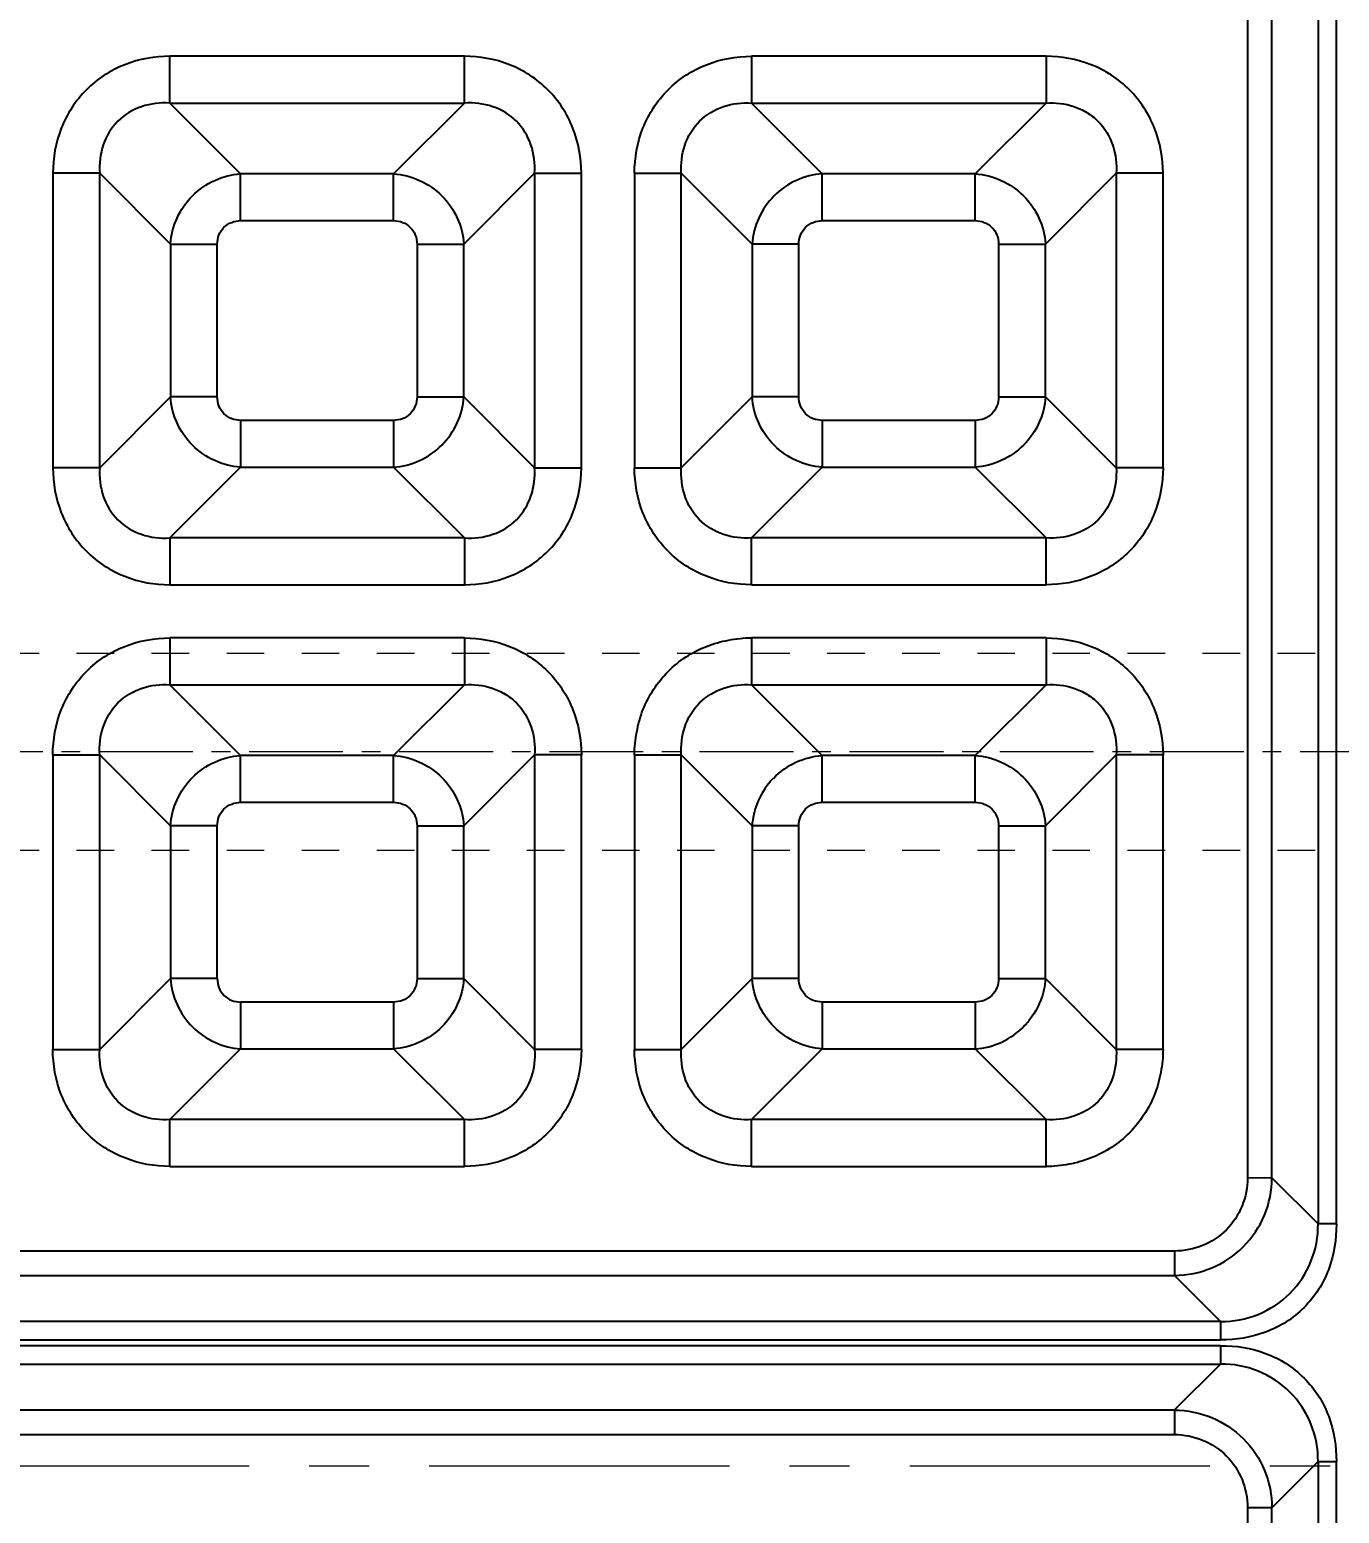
# Model space of a CAD drawing. Header units: millimetres. Extents: x 2141 to 4292, y -4498 to 2648.
# Drawn here: x 3495.9 to 3549.1, y -787.6 to -727.4 of the extents above; entities that cross this region are included whole.
import ezdxf

# ---------------------------------------------------------------- set-up
doc = ezdxf.new("R2010")
doc.units = ezdxf.units.MM
doc.header["$LTSCALE"] = 16.335
doc.header["$PDMODE"] = 3
doc.header["$PDSIZE"] = 0.3125
doc.linetypes.add('CENTER', pattern=[0.6, 0.375, -0.075, 0.075, -0.075])
doc.linetypes.add('HIDDEN', pattern=[0.2, 0.1, -0.1])
doc.layers.get('0').update_dxf_attribs({"linetype": 'CONTINUOUS'})
doc.layers.get('Defpoints').update_dxf_attribs({"linetype": 'CONTINUOUS'})
doc.layers.add('11', color=7, linetype='CONTINUOUS')
doc.layers.add('center', color=1, linetype='CENTER', lineweight=9)
doc.layers.add('cool', color=153, linetype='HIDDEN', lineweight=9)
doc.styles.get("Standard").update_dxf_attribs({"font": 'txt', "width": 0.8})
doc.dimstyles.get("Standard").update_dxf_attribs({"dimtxt": 0.15625, "dimasz": 0.1875, "dimexe": 0.125, "dimexo": 0.0625, "dimtad": 0, "dimtih": 1, "dimtoh": 1, "dimdsep": 46, "dimtxsty": 'Standard', "dimcen": 0.09, "dimadec": 0, "dimazin": 0, "dimtp": 0.01, "dimtm": 0.01, "dimtfac": 1, "dimtofl": 0, "dimtmove": 0, "dimatfit": 3, "dimfxl": 0, "dimtolj": 1, "dimarcsym": 0})

# ---------------------------------------------------------------- blocks, each defined once
blk = doc.blocks.new('*D111')
at = {"color": 4, "lineweight": -2}
blk.add_line((3411.325, -785.718), (3385.615, -785.718), dxfattribs=at)
at = {"layer": 'Defpoints', "color": 0}
for p in [(3385.615, -785.718), (3411.325, -785.718), (3555.085, -785.718)]:
    blk.add_point(p, dxfattribs=at)
at = {"color": 6, "insert": (3380.615, -785.718), "char_height": 5, "attachment_point": 5}
blk.add_mtext('\\A1;0.00', dxfattribs=at)
blk = doc.blocks.new('*D112')
at = {"color": 4, "lineweight": -2}
blk.add_line((3403.895, -756.718), (3385.615, -756.718), dxfattribs=at)
at = {"layer": 'Defpoints', "color": 0}
for p in [(3385.615, -756.718), (3403.895, -756.718), (3555.085, -785.718)]:
    blk.add_point(p, dxfattribs=at)
at = {"color": 6, "insert": (3378.282, -756.718), "char_height": 5, "attachment_point": 5}
blk.add_mtext('\\A1;29.00', dxfattribs=at)
blk = doc.blocks.new('*D114')
at = {"color": 4, "lineweight": -2}
blk.add_line((3446.659, -737.718), (3385.615, -737.718), dxfattribs=at)
at = {"layer": 'Defpoints', "color": 0}
for p in [(3385.615, -737.718), (3446.659, -737.718), (3555.085, -785.718)]:
    blk.add_point(p, dxfattribs=at)
at = {"color": 6, "insert": (3378.282, -737.718), "char_height": 5, "attachment_point": 5}
blk.add_mtext('\\A1;48.00', dxfattribs=at)
blk = doc.blocks.new('*D115')
at = {"color": 4, "lineweight": -2}
blk.add_line((3468.659, -703.718), (3385.615, -703.718), dxfattribs=at)
at = {"layer": 'Defpoints', "color": 0}
for p in [(3385.615, -703.718), (3468.659, -703.718), (3555.085, -785.718)]:
    blk.add_point(p, dxfattribs=at)
at = {"color": 6, "insert": (3378.282, -703.718), "char_height": 5, "attachment_point": 5}
blk.add_mtext('\\A1;82.00', dxfattribs=at)
blk = doc.blocks.new('*D116')
at = {"color": 4, "lineweight": -2}
blk.add_line((3445.118, -688.718), (3385.615, -688.718), dxfattribs=at)
at = {"layer": 'Defpoints', "color": 0}
for p in [(3385.615, -688.718), (3445.118, -688.718), (3555.085, -785.718)]:
    blk.add_point(p, dxfattribs=at)
at = {"color": 6, "insert": (3378.282, -688.718), "char_height": 5, "attachment_point": 5}
blk.add_mtext('\\A1;97.00', dxfattribs=at)
blk = doc.blocks.new('*D117')
at = {"color": 4, "lineweight": -2}
blk.add_line((3507.659, -674.718), (3385.615, -674.718), dxfattribs=at)
at = {"layer": 'Defpoints', "color": 0}
for p in [(3385.615, -674.718), (3507.659, -674.718), (3555.085, -785.718)]:
    blk.add_point(p, dxfattribs=at)
at = {"color": 6, "insert": (3378.282, -674.718), "char_height": 5, "attachment_point": 5}
blk.add_mtext('\\A1;111.00', dxfattribs=at)
blk = doc.blocks.new('*D118')
at = {"color": 4, "lineweight": -2}
blk.add_line((3550.685, -668.718), (3385.615, -668.718), dxfattribs=at)
at = {"layer": 'Defpoints', "color": 0}
for p in [(3385.615, -668.718), (3550.685, -668.718), (3555.085, -785.718)]:
    blk.add_point(p, dxfattribs=at)
at = {"color": 6, "insert": (3377.615, -668.718), "char_height": 5, "attachment_point": 5}
blk.add_mtext('\\A1;117.00', dxfattribs=at)
blk = doc.blocks.new('*D119')
at = {"color": 4, "lineweight": -2}
for p, q in [((3395.615, -661.758), (3385.615, -661.758)), ((3405.615, -667.718), (3395.615, -661.758)), ((3423.709, -667.718), (3405.615, -667.718))]:
    blk.add_line(p, q, dxfattribs=at)
at = {"layer": 'Defpoints', "color": 0}
for p in [(3385.615, -661.758), (3423.709, -667.718), (3555.085, -785.718)]:
    blk.add_point(p, dxfattribs=at)
at = {"color": 6, "insert": (3377.615, -661.758), "char_height": 5, "attachment_point": 5}
blk.add_mtext('\\A1;118.00', dxfattribs=at)
blk = doc.blocks.new('*D120')
at = {"color": 4, "lineweight": -2}
blk.add_line((3421.074, -809.718), (3385.615, -809.718), dxfattribs=at)
at = {"layer": 'Defpoints', "color": 0}
for p in [(3555.085, -785.718), (3385.615, -809.718), (3421.074, -809.718)]:
    blk.add_point(p, dxfattribs=at)
at = {"color": 6, "insert": (3378.282, -809.718), "char_height": 5, "attachment_point": 5}
blk.add_mtext('\\A1;24.00', dxfattribs=at)
blk = doc.blocks.new('*D121')
at = {"color": 4, "lineweight": -2}
blk.add_line((3455.659, -841.718), (3385.615, -841.718), dxfattribs=at)
at = {"layer": 'Defpoints', "color": 0}
for p in [(3555.085, -785.718), (3385.615, -841.718), (3455.659, -841.718)]:
    blk.add_point(p, dxfattribs=at)
at = {"color": 6, "insert": (3378.282, -841.718), "char_height": 5, "attachment_point": 5}
blk.add_mtext('\\A1;56.00', dxfattribs=at)
blk = doc.blocks.new('*D122')
at = {"color": 4, "lineweight": -2}
blk.add_line((3428.576, -867.718), (3385.615, -867.718), dxfattribs=at)
at = {"layer": 'Defpoints', "color": 0}
for p in [(3555.085, -785.718), (3385.615, -867.718), (3428.576, -867.718)]:
    blk.add_point(p, dxfattribs=at)
at = {"color": 6, "insert": (3378.282, -867.718), "char_height": 5, "attachment_point": 5}
blk.add_mtext('\\A1;82.00', dxfattribs=at)
blk = doc.blocks.new('*D123')
at = {"color": 4, "lineweight": -2}
blk.add_line((3518.685, -893.718), (3385.615, -893.718), dxfattribs=at)
at = {"layer": 'Defpoints', "color": 0}
for p in [(3555.085, -785.718), (3385.615, -893.718), (3518.685, -893.718)]:
    blk.add_point(p, dxfattribs=at)
at = {"color": 6, "insert": (3377.282, -893.718), "char_height": 5, "attachment_point": 5}
blk.add_mtext('\\A1;108.00', dxfattribs=at)
blk = doc.blocks.new('*D124')
at = {"color": 4, "lineweight": -2}
blk.add_line((3417.785, -903.718), (3385.615, -903.718), dxfattribs=at)
at = {"layer": 'Defpoints', "color": 0}
for p in [(3555.085, -785.718), (3385.615, -903.718), (3417.785, -903.718)]:
    blk.add_point(p, dxfattribs=at)
at = {"color": 6, "insert": (3377.615, -903.718), "char_height": 5, "attachment_point": 5}
blk.add_mtext('\\A1;118.00', dxfattribs=at)
blk = doc.blocks.new('*D113')
at = {"color": 4, "lineweight": -2}
for p, q in [((3512.059, -628.89), (3512.059, -618.89)), ((3512.089, -638.89), (3512.059, -628.89)), ((3512.089, -670.36), (3512.089, -638.89))]:
    blk.add_line(p, q, dxfattribs=at)
at = {"layer": 'Defpoints', "color": 0}
for p in [(3512.059, -618.89), (3512.089, -670.36), (3555.085, -785.718)]:
    blk.add_point(p, dxfattribs=at)
at = {"color": 6, "insert": (3512.059, -611.556), "char_height": 5, "attachment_point": 5, "rotation": 90}
blk.add_mtext('\\A1;43.00', dxfattribs=at)
blk = doc.blocks.new('*D125')
at = {"color": 4, "lineweight": -2}
for p, q in [((3473.059, -628.89), (3473.059, -618.89)), ((3472.089, -638.89), (3473.059, -628.89)), ((3472.089, -699.318), (3472.089, -638.89))]:
    blk.add_line(p, q, dxfattribs=at)
at = {"layer": 'Defpoints', "color": 0}
for p in [(3473.059, -618.89), (3472.089, -699.318), (3555.085, -785.718)]:
    blk.add_point(p, dxfattribs=at)
at = {"color": 6, "insert": (3473.059, -611.556), "char_height": 5, "attachment_point": 5, "rotation": 90}
blk.add_mtext('\\A1;83.00', dxfattribs=at)
blk = doc.blocks.new('*D126')
at = {"color": 4, "lineweight": -2}
for p, q in [((3451.059, -628.89), (3451.059, -618.89)), ((3450.089, -638.89), (3451.059, -628.89)), ((3450.089, -733.318), (3450.089, -638.89))]:
    blk.add_line(p, q, dxfattribs=at)
at = {"layer": 'Defpoints', "color": 0}
for p in [(3451.059, -618.89), (3450.089, -733.318), (3555.085, -785.718)]:
    blk.add_point(p, dxfattribs=at)
at = {"color": 6, "insert": (3451.059, -610.556), "char_height": 5, "attachment_point": 5, "rotation": 90}
blk.add_mtext('\\A1;105.00', dxfattribs=at)
blk = doc.blocks.new('*D127')
at = {"color": 4, "lineweight": -2}
blk.add_line((3426.585, -658.918), (3426.585, -618.89), dxfattribs=at)
at = {"layer": 'Defpoints', "color": 0}
for p in [(3426.585, -618.89), (3426.585, -658.918), (3555.085, -785.718)]:
    blk.add_point(p, dxfattribs=at)
at = {"color": 6, "insert": (3426.585, -609.89), "char_height": 5, "attachment_point": 5, "rotation": 90}
blk.add_mtext('\\A1;128.50', dxfattribs=at)
blk = doc.blocks.new('*D128')
at = {"color": 4, "lineweight": -2}
blk.add_line((3523.085, -898.118), (3523.085, -950.182), dxfattribs=at)
at = {"layer": 'Defpoints', "color": 0}
for p in [(3555.085, -785.718), (3523.085, -898.118), (3523.085, -950.182)]:
    blk.add_point(p, dxfattribs=at)
at = {"color": 6, "insert": (3523.085, -957.516), "char_height": 5, "attachment_point": 5, "rotation": 90}
blk.add_mtext('\\A1;32.00', dxfattribs=at)
blk = doc.blocks.new('*D129')
at = {"color": 4, "lineweight": -2}
for p, q in [((3459.089, -846.118), (3459.089, -930.182)), ((3459.089, -930.182), (3460.059, -940.182)), ((3460.059, -940.182), (3460.059, -950.182))]:
    blk.add_line(p, q, dxfattribs=at)
at = {"layer": 'Defpoints', "color": 0}
for p in [(3555.085, -785.718), (3459.089, -846.118), (3460.059, -950.182)]:
    blk.add_point(p, dxfattribs=at)
at = {"color": 6, "insert": (3460.059, -957.516), "char_height": 5, "attachment_point": 5, "rotation": 90}
blk.add_mtext('\\A1;96.00', dxfattribs=at)
blk = doc.blocks.new('*D130')
at = {"color": 4, "lineweight": -2}
blk.add_line((3426.585, -912.518), (3426.585, -950.182), dxfattribs=at)
at = {"layer": 'Defpoints', "color": 0}
for p in [(3555.085, -785.718), (3426.585, -912.518), (3426.585, -950.182)]:
    blk.add_point(p, dxfattribs=at)
at = {"color": 6, "insert": (3426.585, -959.182), "char_height": 5, "attachment_point": 5, "rotation": 90}
blk.add_mtext('\\A1;128.50', dxfattribs=at)
blk = doc.blocks.new('*D131')
at = {"color": 4, "lineweight": -2}
for p, q in [((3437.786, -630.751), (3437.786, -620.751)), ((3432.084, -640.751), (3437.786, -630.751)), ((3432.084, -776.718), (3432.084, -640.751))]:
    blk.add_line(p, q, dxfattribs=at)
at = {"layer": 'Defpoints', "color": 0}
for p in [(3437.786, -620.751), (3432.084, -776.718), (3555.085, -785.718)]:
    blk.add_point(p, dxfattribs=at)
at = {"color": 6, "insert": (3437.786, -612.084), "char_height": 5, "attachment_point": 5, "rotation": 90}
blk.add_mtext('\\A1;123.00', dxfattribs=at)
blk = doc.blocks.new('*D136')
at = {"color": 4, "lineweight": -2}
blk.add_line((3427.684, -780.718), (3384.536, -780.718), dxfattribs=at)
at = {"layer": 'Defpoints', "color": 0}
for p in [(3384.536, -780.718), (3427.684, -780.718), (3555.085, -785.718)]:
    blk.add_point(p, dxfattribs=at)
at = {"color": 6, "insert": (3379.203, -780.718), "char_height": 5, "attachment_point": 5}
blk.add_mtext('\\A1;5.00', dxfattribs=at)

msp = doc.modelspace()

# ---------------------------------------------------------------- linework, layer by layer
at = {"layer": '11', "color": 7, "linetype": 'Continuous'}
for p, q in [((3548.217, -696.662), (3548.217, -775.896)), ((3548.96, -775.896), (3548.96, -696.662)), ((3545.357, -698.607), (3545.357, -774.026)), ((3546.347, -774.03), (3546.347, -698.607)), ((3501.596, -730.382), (3501.596, -728.482)), ((3513.553, -728.482), (3501.596, -728.482)), ((3513.553, -730.382), (3513.553, -728.482)), ((3525.213, -728.482), (3525.213, -730.382)), ((3537.171, -728.482), (3525.213, -728.482)), ((3537.171, -728.482), (3537.171, -730.382)), ((3501.596, -730.382), (3504.469, -733.255)), ((3501.596, -730.382), (3513.553, -730.382)), ((3510.68, -733.255), (3513.553, -730.382)), ((3525.213, -730.382), (3528.086, -733.255)), ((3525.213, -730.382), (3537.171, -730.382)), ((3534.298, -733.255), (3537.171, -730.382)), ((3496.844, -733.233), (3496.844, -745.19)), ((3498.745, -733.233), (3496.844, -733.233)), ((3498.745, -745.19), (3498.745, -733.233)), ((3501.618, -736.106), (3498.745, -733.233)), ((3504.469, -735.156), (3504.469, -733.255)), ((3510.68, -733.255), (3504.469, -733.255)), ((3510.68, -735.156), (3510.68, -733.255)), ((3516.404, -733.233), (3513.531, -736.106)), ((3516.404, -733.233), (3516.404, -745.19)), ((3516.404, -733.233), (3518.304, -733.233)), ((3518.304, -745.19), (3518.304, -733.233)), ((3520.462, -733.233), (3520.462, -745.19)), ((3520.462, -733.233), (3522.362, -733.233)), ((3522.362, -745.19), (3522.362, -733.233)), ((3525.235, -736.106), (3522.362, -733.233)), ((3528.086, -735.156), (3528.086, -733.255)), ((3534.298, -733.255), (3528.086, -733.255)), ((3534.298, -735.156), (3534.298, -733.255)), ((3540.021, -733.233), (3537.148, -736.106)), ((3540.021, -733.233), (3540.021, -745.19)), ((3541.922, -733.233), (3540.021, -733.233)), ((3541.922, -745.19), (3541.922, -733.233)), ((3504.469, -735.156), (3510.68, -735.156)), ((3528.086, -735.156), (3534.298, -735.156)), ((3501.618, -736.106), (3501.618, -742.317)), ((3501.618, -736.106), (3503.518, -736.106)), ((3503.518, -742.317), (3503.518, -736.106)), ((3511.63, -736.106), (3511.63, -742.317)), ((3511.63, -736.106), (3513.531, -736.106)), ((3513.531, -742.317), (3513.531, -736.106)), ((3525.235, -736.106), (3525.235, -742.317)), ((3527.136, -736.106), (3525.235, -736.106)), ((3527.136, -742.317), (3527.136, -736.106)), ((3535.248, -736.106), (3535.248, -742.317)), ((3535.248, -736.106), (3537.148, -736.106)), ((3537.148, -742.317), (3537.148, -736.106)), ((3498.745, -745.19), (3501.618, -742.317)), ((3503.518, -742.317), (3501.618, -742.317)), ((3511.63, -742.317), (3513.531, -742.317)), ((3513.531, -742.317), (3516.404, -745.19)), ((3522.362, -745.19), (3525.235, -742.317)), ((3527.136, -742.317), (3525.235, -742.317)), ((3535.248, -742.317), (3537.148, -742.317)), ((3537.148, -742.317), (3540.021, -745.19)), ((3504.469, -743.268), (3504.469, -745.168)), ((3510.68, -743.268), (3504.469, -743.268)), ((3510.68, -743.268), (3510.68, -745.168)), ((3528.086, -743.268), (3528.086, -745.168)), ((3534.298, -743.268), (3528.086, -743.268)), ((3534.298, -743.268), (3534.298, -745.168)), ((3504.469, -745.168), (3501.596, -748.041)), ((3504.469, -745.168), (3510.68, -745.168)), ((3513.553, -748.041), (3510.68, -745.168)), ((3528.086, -745.168), (3525.213, -748.041)), ((3528.086, -745.168), (3534.298, -745.168)), ((3537.171, -748.041), (3534.298, -745.168)), ((3498.745, -745.19), (3496.844, -745.19)), ((3516.404, -745.19), (3518.304, -745.19)), ((3520.462, -745.19), (3522.362, -745.19)), ((3541.922, -745.19), (3540.021, -745.19)), ((3501.596, -748.041), (3501.596, -749.942)), ((3513.553, -748.041), (3501.596, -748.041)), ((3513.553, -748.041), (3513.553, -749.942)), ((3525.213, -749.942), (3525.213, -748.041)), ((3537.171, -748.041), (3525.213, -748.041)), ((3537.171, -749.942), (3537.171, -748.041)), ((3501.596, -749.942), (3513.553, -749.942)), ((3525.213, -749.942), (3537.171, -749.942)), ((3501.596, -752.099), (3501.596, -754)), ((3513.553, -752.099), (3501.596, -752.099)), ((3513.553, -752.099), (3513.553, -754)), ((3525.213, -752.099), (3525.213, -754)), ((3537.171, -752.099), (3525.213, -752.099)), ((3537.171, -752.099), (3537.171, -754)), ((3501.596, -754), (3504.469, -756.873)), ((3501.596, -754), (3513.553, -754)), ((3510.68, -756.873), (3513.553, -754)), ((3525.213, -754), (3537.171, -754)), ((3525.213, -754), (3528.086, -756.873)), ((3534.298, -756.873), (3537.171, -754)), ((3496.844, -756.85), (3496.844, -768.808)), ((3496.844, -756.85), (3498.745, -756.85)), ((3498.745, -768.808), (3498.745, -756.85)), ((3501.618, -759.723), (3498.745, -756.85)), ((3504.469, -758.773), (3504.469, -756.873)), ((3510.68, -756.873), (3504.469, -756.873)), ((3510.68, -758.773), (3510.68, -756.873)), ((3516.404, -756.85), (3513.531, -759.723)), ((3516.404, -756.85), (3516.404, -768.808)), ((3518.304, -756.85), (3516.404, -756.85)), ((3518.304, -768.808), (3518.304, -756.85)), ((3520.462, -756.85), (3520.462, -768.808)), ((3520.462, -756.85), (3522.362, -756.85)), ((3522.362, -768.808), (3522.362, -756.85)), ((3525.235, -759.723), (3522.362, -756.85)), ((3528.086, -758.773), (3528.086, -756.873)), ((3534.298, -756.873), (3528.086, -756.873)), ((3534.298, -758.773), (3534.298, -756.873)), ((3540.021, -756.85), (3537.148, -759.723)), ((3540.021, -756.85), (3540.021, -768.808)), ((3541.922, -756.85), (3540.021, -756.85)), ((3541.922, -768.808), (3541.922, -756.85)), ((3504.469, -758.773), (3510.68, -758.773)), ((3528.086, -758.773), (3534.298, -758.773)), ((3501.618, -759.723), (3501.618, -765.935)), ((3503.518, -759.723), (3501.618, -759.723)), ((3503.518, -765.935), (3503.518, -759.723)), ((3511.63, -759.723), (3511.63, -765.935)), ((3511.63, -759.723), (3513.531, -759.723)), ((3513.531, -765.935), (3513.531, -759.723)), ((3525.235, -759.723), (3525.235, -765.935)), ((3527.136, -759.723), (3525.235, -759.723)), ((3527.136, -765.935), (3527.136, -759.723)), ((3535.248, -759.723), (3535.248, -765.935)), ((3535.248, -759.723), (3537.148, -759.723)), ((3537.148, -765.935), (3537.148, -759.723)), ((3498.745, -768.808), (3501.618, -765.935)), ((3503.518, -765.935), (3501.618, -765.935)), ((3511.63, -765.935), (3513.531, -765.935)), ((3513.531, -765.935), (3516.404, -768.808)), ((3522.362, -768.808), (3525.235, -765.935)), ((3527.136, -765.935), (3525.235, -765.935)), ((3535.248, -765.935), (3537.148, -765.935)), ((3537.148, -765.935), (3540.021, -768.808)), ((3504.469, -766.885), (3504.469, -768.786)), ((3510.68, -766.885), (3504.469, -766.885)), ((3510.68, -766.885), (3510.68, -768.786)), ((3528.086, -766.885), (3528.086, -768.786)), ((3534.298, -766.885), (3528.086, -766.885)), ((3534.298, -766.885), (3534.298, -768.786)), ((3496.844, -768.808), (3498.745, -768.808)), ((3504.469, -768.786), (3501.596, -771.659)), ((3504.469, -768.786), (3510.68, -768.786)), ((3513.553, -771.659), (3510.68, -768.786)), ((3518.304, -768.808), (3516.404, -768.808)), ((3520.462, -768.808), (3522.362, -768.808)), ((3528.086, -768.786), (3525.213, -771.659)), ((3528.086, -768.786), (3534.298, -768.786)), ((3537.171, -771.659), (3534.298, -768.786)), ((3541.922, -768.808), (3540.021, -768.808)), ((3501.596, -773.559), (3501.596, -771.659)), ((3513.553, -771.659), (3501.596, -771.659)), ((3513.553, -773.559), (3513.553, -771.659)), ((3525.213, -773.559), (3525.213, -771.659)), ((3537.171, -771.659), (3525.213, -771.659)), ((3537.171, -773.559), (3537.171, -771.659)), ((3501.596, -773.559), (3513.553, -773.559)), ((3525.213, -773.559), (3537.171, -773.559)), ((3546.352, -774.03), (3545.357, -774.025)), ((3546.352, -774.03), (3548.217, -775.896)), ((3548.96, -775.896), (3548.217, -775.896)), ((3542.388, -776.995), (3466.97, -776.995)), ((3542.388, -776.995), (3542.388, -777.984)), ((3466.97, -777.984), (3542.393, -777.984)), ((3544.258, -779.855), (3542.393, -777.989)), ((3544.258, -779.855), (3465.024, -779.854)), ((3544.258, -779.855), (3544.258, -780.597)), ((3465.024, -780.597), (3544.258, -780.597)), ((3544.258, -780.839), (3465.024, -780.839)), ((3544.258, -780.839), (3544.258, -781.582)), ((3465.024, -781.582), (3544.258, -781.582)), ((3542.393, -783.447), (3544.258, -781.582)), ((3542.393, -783.452), (3466.97, -783.452)), ((3542.388, -783.452), (3542.388, -784.442)), ((3466.97, -784.442), (3542.388, -784.442)), ((3548.217, -785.541), (3546.352, -787.406)), ((3548.217, -785.541), (3548.217, -864.775)), ((3548.217, -785.541), (3548.96, -785.541)), ((3548.96, -864.775), (3548.96, -785.541)), ((3545.357, -787.411), (3545.357, -862.829)), ((3545.357, -787.411), (3546.347, -787.411)), ((3546.347, -862.829), (3546.347, -787.406))]:
    msp.add_line(p, q, dxfattribs=at)
for radius in [87.342, 87.216, 86.564]:
    msp.add_circle((3549.081, -780.718), radius, dxfattribs=at)
for centre, radius, start, end in [((3555.111, -780.718), 102.032, 15.93718, 173.82065), ((3555.111, -780.718), 102.166, 11.51801, 171.23114), ((3555.111, -780.718), 101.53, 16.85876, 173.82581), ((3555.111, -780.718), 100.442, 17.04696, 159.08959), ((3555.111, -780.718), 100.141, 16.58737, 159.08959), ((3555.111, -780.718), 100.057, 13.76735, 158.94397), ((3555.111, -780.718), 98.859, 11.90883, 158.81116), ((3549.081, -780.718), 86.224, 93.80612, 176.19392), ((3549.081, -780.718), 85.566, 91.59517, 178.40483), ((3549.081, -780.716), 83.694, 92.93581, 177.06419), ((3549.081, -780.716), 82.705, 92.93581, 177.06419), ((3528.545, -760.101), 3.358, 136.7812, 141.62599), ((3533.838, -765.557), 3.358, 316.78122, 321.62578), ((3549.081, -780.718), 85.566, 181.59517, 268.40483), ((3549.079, -780.718), 83.694, 182.93581, 267.06419), ((3549.079, -780.718), 82.705, 182.93581, 267.06419), ((3549.081, -780.718), 86.224, 183.80612, 266.19393)]:
    msp.add_arc(centre, radius, start, end, dxfattribs=at)
for points, knots in [([(3501.596, -728.482), (3500.975, -728.482), (3499.718, -728.707), (3498.113, -729.751), (3497.07, -731.356), (3496.844, -732.612), (3496.844, -733.233)], [0, 0, 0, 0, 0.250157, 0.500035, 0.749897, 1, 1, 1, 1]), ([(3518.304, -733.233), (3518.304, -732.612), (3518.079, -731.356), (3517.035, -729.75), (3515.43, -728.707), (3514.174, -728.482), (3513.553, -728.482)], [0, 0, 0, 0, 0.250157, 0.500035, 0.749897, 1, 1, 1, 1]), ([(3520.462, -733.233), (3520.462, -732.612), (3520.687, -731.356), (3521.731, -729.751), (3523.336, -728.707), (3524.592, -728.482), (3525.213, -728.482)], [0, 0, 0, 0, 0.250128, 0.500002, 0.74987, 1, 1, 1, 1]), ([(3541.922, -733.233), (3541.922, -732.612), (3541.691, -731.357), (3540.653, -729.75), (3539.046, -728.709), (3537.791, -728.482), (3537.171, -728.482)], [0, 0, 0, 0, 0.250175, 0.500039, 0.749875, 1, 1, 1, 1]), ([(3501.596, -730.382), (3501.209, -730.359), (3500.428, -730.445), (3499.419, -731.056), (3498.808, -732.066), (3498.722, -732.846), (3498.745, -733.233)], [0, 0, 0, 0, 0.25377, 0.5, 0.746229, 1, 1, 1, 1]), ([(3516.404, -733.233), (3516.427, -732.846), (3516.341, -732.066), (3515.73, -731.056), (3514.72, -730.445), (3513.94, -730.359), (3513.553, -730.382)], [0, 0, 0, 0, 0.25377, 0.5, 0.746229, 1, 1, 1, 1]), ([(3522.362, -733.233), (3522.34, -732.853), (3522.421, -732.073), (3523.032, -731.052), (3524.053, -730.441), (3524.834, -730.359), (3525.213, -730.382)], [0, 0, 0, 0, 0.24931, 0.500088, 0.750809, 1, 1, 1, 1]), ([(3537.171, -730.382), (3537.55, -730.359), (3538.138, -730.423), (3538.839, -730.745), (3539.449, -731.223), (3539.962, -732.073), (3540.045, -732.853), (3540.021, -733.233)], [0, 0, 0, 0, 0.248846, 0.374743, 0.500927, 0.751304, 1, 1, 1, 1]), ([(3501.618, -736.106), (3501.642, -735.744), (3501.828, -735.02), (3502.466, -734.103), (3503.383, -733.465), (3504.107, -733.279), (3504.469, -733.255)], [0, 0, 0, 0, 0.248747, 0.500042, 0.751306, 1, 1, 1, 1]), ([(3510.68, -733.255), (3511.042, -733.279), (3511.766, -733.465), (3512.683, -734.103), (3513.321, -735.02), (3513.507, -735.744), (3513.531, -736.106)], [0, 0, 0, 0, 0.248747, 0.500042, 0.751306, 1, 1, 1, 1]), ([(3528.086, -733.255), (3527.725, -733.28), (3527.001, -733.466), (3526.086, -734.106), (3525.446, -735.021), (3525.26, -735.744), (3525.235, -736.106)], [0, 0, 0, 0, 0.24869, 0.500003, 0.751313, 1, 1, 1, 1]), ([(3534.298, -733.255), (3534.659, -733.279), (3535.383, -733.465), (3536.3, -734.103), (3536.939, -735.02), (3537.124, -735.744), (3537.148, -736.106)], [0, 0, 0, 0, 0.248747, 0.500042, 0.751306, 1, 1, 1, 1]), ([(3503.518, -736.106), (3503.518, -735.862), (3503.71, -735.347), (3504.225, -735.156), (3504.469, -735.156)], [0, 0, 0, 0, 0.500117, 1, 1, 1, 1]), ([(3510.68, -735.156), (3510.924, -735.156), (3511.439, -735.348), (3511.63, -735.862), (3511.63, -736.106)], [0, 0, 0, 0, 0.500117, 1, 1, 1, 1]), ([(3527.136, -736.106), (3527.136, -735.862), (3527.328, -735.347), (3527.843, -735.156), (3528.086, -735.156)], [0, 0, 0, 0, 0.500117, 1, 1, 1, 1]), ([(3534.298, -735.156), (3534.541, -735.156), (3535.056, -735.348), (3535.248, -735.862), (3535.248, -736.106)], [0, 0, 0, 0, 0.500117, 1, 1, 1, 1]), ([(3504.469, -745.168), (3504.107, -745.144), (3503.383, -744.958), (3502.466, -744.32), (3501.828, -743.403), (3501.642, -742.679), (3501.618, -742.317)], [0, 0, 0, 0, 0.248747, 0.500042, 0.751306, 1, 1, 1, 1]), ([(3504.469, -743.268), (3504.225, -743.268), (3503.71, -743.076), (3503.518, -742.561), (3503.518, -742.317)], [0, 0, 0, 0, 0.500117, 1, 1, 1, 1]), ([(3510.68, -745.168), (3511.042, -745.143), (3511.765, -744.957), (3512.68, -744.317), (3513.32, -743.402), (3513.506, -742.679), (3513.531, -742.317)], [0, 0, 0, 0, 0.248689, 0.500003, 0.751312, 1, 1, 1, 1]), ([(3511.63, -742.317), (3511.63, -742.561), (3511.438, -743.076), (3510.924, -743.268), (3510.68, -743.268)], [0, 0, 0, 0, 0.500117, 1, 1, 1, 1]), ([(3528.086, -745.168), (3527.724, -745.144), (3527, -744.958), (3526.083, -744.32), (3525.445, -743.403), (3525.259, -742.679), (3525.235, -742.317)], [0, 0, 0, 0, 0.248747, 0.500042, 0.751306, 1, 1, 1, 1]), ([(3528.086, -743.268), (3527.843, -743.268), (3527.328, -743.076), (3527.136, -742.561), (3527.136, -742.317)], [0, 0, 0, 0, 0.500117, 1, 1, 1, 1]), ([(3537.148, -742.317), (3537.124, -742.679), (3536.939, -743.403), (3536.3, -744.32), (3535.383, -744.958), (3534.659, -745.144), (3534.298, -745.168)], [0, 0, 0, 0, 0.248747, 0.500042, 0.751306, 1, 1, 1, 1]), ([(3535.248, -742.317), (3535.248, -742.561), (3535.056, -743.076), (3534.541, -743.268), (3534.298, -743.268)], [0, 0, 0, 0, 0.500117, 1, 1, 1, 1]), ([(3496.844, -745.19), (3496.844, -745.811), (3497.07, -747.068), (3498.113, -748.673), (3499.719, -749.716), (3500.975, -749.942), (3501.596, -749.942)], [0, 0, 0, 0, 0.250157, 0.500034, 0.749894, 1, 1, 1, 1]), ([(3498.745, -745.19), (3498.722, -745.577), (3498.808, -746.358), (3499.419, -747.367), (3500.428, -747.978), (3501.209, -748.064), (3501.596, -748.041)], [0, 0, 0, 0, 0.25377, 0.5, 0.746229, 1, 1, 1, 1]), ([(3513.553, -749.942), (3514.174, -749.942), (3515.43, -749.716), (3517.036, -748.673), (3518.079, -747.067), (3518.304, -745.811), (3518.304, -745.19)], [0, 0, 0, 0, 0.250157, 0.500035, 0.749897, 1, 1, 1, 1]), ([(3513.553, -748.041), (3513.94, -748.064), (3514.72, -747.978), (3515.73, -747.367), (3516.341, -746.358), (3516.427, -745.577), (3516.404, -745.19)], [0, 0, 0, 0, 0.25377, 0.5, 0.74623, 1, 1, 1, 1]), ([(3525.213, -749.942), (3524.592, -749.942), (3523.336, -749.717), (3521.731, -748.673), (3520.687, -747.068), (3520.462, -745.811), (3520.462, -745.19)], [0, 0, 0, 0, 0.250128, 0.500002, 0.74987, 1, 1, 1, 1]), ([(3525.213, -748.041), (3524.833, -748.064), (3524.053, -747.982), (3523.032, -747.371), (3522.422, -746.35), (3522.34, -745.57), (3522.362, -745.19)], [0, 0, 0, 0, 0.24931, 0.500088, 0.750809, 1, 1, 1, 1]), ([(3541.922, -745.19), (3541.922, -745.811), (3541.697, -747.068), (3540.653, -748.673), (3539.048, -749.717), (3537.792, -749.942), (3537.171, -749.942)], [0, 0, 0, 0, 0.250128, 0.500002, 0.74987, 1, 1, 1, 1]), ([(3540.021, -745.19), (3540.044, -745.57), (3539.962, -746.351), (3539.351, -747.372), (3538.33, -747.982), (3537.55, -748.064), (3537.171, -748.041)], [0, 0, 0, 0, 0.24931, 0.500088, 0.750809, 1, 1, 1, 1]), ([(3496.844, -756.85), (3496.844, -756.229), (3497.069, -754.973), (3498.113, -753.368), (3499.718, -752.324), (3500.975, -752.099), (3501.596, -752.099)], [0, 0, 0, 0, 0.250128, 0.500002, 0.74987, 1, 1, 1, 1]), ([(3513.553, -752.099), (3514.174, -752.099), (3515.43, -752.324), (3517.035, -753.368), (3518.079, -754.973), (3518.304, -756.229), (3518.304, -756.85)], [0, 0, 0, 0, 0.250128, 0.500002, 0.74987, 1, 1, 1, 1]), ([(3520.462, -756.85), (3520.461, -756.539), (3520.531, -755.915), (3520.772, -755.007), (3521.214, -754.174), (3521.803, -753.439), (3522.536, -752.847), (3523.233, -752.487), (3523.825, -752.286), (3524.282, -752.183), (3524.745, -752.114), (3525.057, -752.095), (3525.213, -752.099)], [0, 0, 0, 0, 0.124949, 0.249928, 0.374886, 0.49998, 0.624887, 0.749957, 0.812436, 0.874921, 0.937537, 1, 1, 1, 1]), ([(3537.171, -752.099), (3537.792, -752.099), (3539.048, -752.324), (3540.653, -753.368), (3541.697, -754.973), (3541.922, -756.229), (3541.922, -756.85)], [0, 0, 0, 0, 0.250128, 0.500002, 0.74987, 1, 1, 1, 1]), ([(3498.745, -756.85), (3498.722, -756.471), (3498.804, -755.69), (3499.415, -754.669), (3500.436, -754.059), (3501.216, -753.977), (3501.596, -754)], [0, 0, 0, 0, 0.24931, 0.500088, 0.750809, 1, 1, 1, 1]), ([(3513.553, -754), (3513.933, -753.977), (3514.521, -754.041), (3515.222, -754.362), (3515.831, -754.841), (3516.344, -755.691), (3516.427, -756.471), (3516.404, -756.85)], [0, 0, 0, 0, 0.248846, 0.374743, 0.500927, 0.751304, 1, 1, 1, 1]), ([(3522.362, -756.85), (3522.34, -756.471), (3522.421, -755.69), (3523.032, -754.669), (3524.053, -754.059), (3524.834, -753.977), (3525.213, -754)], [0, 0, 0, 0, 0.24931, 0.500088, 0.750809, 1, 1, 1, 1]), ([(3537.171, -754), (3537.55, -753.977), (3538.138, -754.041), (3538.839, -754.362), (3539.449, -754.841), (3539.962, -755.691), (3540.045, -756.471), (3540.021, -756.85)], [0, 0, 0, 0, 0.248846, 0.374743, 0.500927, 0.751304, 1, 1, 1, 1]), ([(3501.618, -759.723), (3501.642, -759.362), (3501.828, -758.638), (3502.466, -757.721), (3503.383, -757.082), (3504.107, -756.897), (3504.469, -756.873)], [0, 0, 0, 0, 0.248747, 0.500042, 0.751306, 1, 1, 1, 1]), ([(3510.68, -756.873), (3511.042, -756.897), (3511.766, -757.082), (3512.683, -757.721), (3513.321, -758.638), (3513.507, -759.362), (3513.531, -759.723)], [0, 0, 0, 0, 0.248747, 0.500042, 0.751306, 1, 1, 1, 1]), ([(3526.099, -757.802), (3526.359, -757.533), (3526.978, -757.089), (3527.717, -756.898), (3528.086, -756.873)], [0, 0, 0, 0, 0.502569, 1, 1, 1, 1]), ([(3534.298, -756.873), (3534.659, -756.897), (3535.383, -757.082), (3536.3, -757.721), (3536.939, -758.638), (3537.124, -759.362), (3537.148, -759.723)], [0, 0, 0, 0, 0.248747, 0.500042, 0.751306, 1, 1, 1, 1]), ([(3525.913, -758.017), (3525.716, -758.258), (3525.396, -758.801), (3525.256, -759.416), (3525.235, -759.723)], [0, 0, 0, 0, 0.502359, 1, 1, 1, 1]), ([(3503.518, -759.723), (3503.518, -759.48), (3503.71, -758.965), (3504.225, -758.773), (3504.469, -758.773)], [0, 0, 0, 0, 0.500117, 1, 1, 1, 1]), ([(3510.68, -758.773), (3510.924, -758.773), (3511.439, -758.965), (3511.63, -759.48), (3511.63, -759.723)], [0, 0, 0, 0, 0.500117, 1, 1, 1, 1]), ([(3527.136, -759.723), (3527.136, -759.48), (3527.328, -758.965), (3527.843, -758.773), (3528.086, -758.773)], [0, 0, 0, 0, 0.500117, 1, 1, 1, 1]), ([(3534.298, -758.773), (3534.541, -758.773), (3535.056, -758.965), (3535.248, -759.48), (3535.248, -759.723)], [0, 0, 0, 0, 0.500117, 1, 1, 1, 1]), ([(3501.618, -765.935), (3501.643, -766.296), (3501.829, -767.02), (3502.469, -767.935), (3503.384, -768.575), (3504.107, -768.761), (3504.469, -768.786)], [0, 0, 0, 0, 0.24869, 0.500003, 0.751313, 1, 1, 1, 1]), ([(3503.518, -765.935), (3503.518, -766.178), (3503.71, -766.694), (3504.225, -766.885), (3504.469, -766.885)], [0, 0, 0, 0, 0.499999, 1, 1, 1, 1]), ([(3513.531, -765.935), (3513.507, -766.297), (3513.321, -767.021), (3512.683, -767.938), (3511.766, -768.576), (3511.042, -768.761), (3510.68, -768.786)], [0, 0, 0, 0, 0.248747, 0.500042, 0.751306, 1, 1, 1, 1]), ([(3511.63, -765.935), (3511.63, -766.178), (3511.438, -766.693), (3510.924, -766.885), (3510.68, -766.885)], [0, 0, 0, 0, 0.500117, 1, 1, 1, 1]), ([(3528.086, -768.786), (3527.724, -768.761), (3527, -768.576), (3526.083, -767.937), (3525.445, -767.02), (3525.259, -766.296), (3525.235, -765.935)], [0, 0, 0, 0, 0.248747, 0.500042, 0.751306, 1, 1, 1, 1]), ([(3528.086, -766.885), (3527.843, -766.885), (3527.328, -766.693), (3527.136, -766.178), (3527.136, -765.935)], [0, 0, 0, 0, 0.500117, 1, 1, 1, 1]), ([(3535.248, -765.935), (3535.248, -766.178), (3535.056, -766.693), (3534.541, -766.885), (3534.298, -766.885)], [0, 0, 0, 0, 0.500117, 1, 1, 1, 1]), ([(3537.148, -765.935), (3537.128, -766.243), (3536.988, -766.858), (3536.669, -767.402), (3536.471, -767.641)], [0, 0, 0, 0, 0.497812, 1, 1, 1, 1]), ([(3534.298, -768.786), (3534.667, -768.761), (3535.405, -768.569), (3536.025, -768.125), (3536.285, -767.856)], [0, 0, 0, 0, 0.49743, 1, 1, 1, 1]), ([(3501.596, -773.559), (3500.975, -773.559), (3499.718, -773.334), (3498.113, -772.29), (3497.069, -770.685), (3496.844, -769.429), (3496.844, -768.808)], [0, 0, 0, 0, 0.250128, 0.500002, 0.74987, 1, 1, 1, 1]), ([(3501.596, -771.659), (3501.216, -771.681), (3500.435, -771.6), (3499.414, -770.989), (3498.804, -769.968), (3498.722, -769.187), (3498.745, -768.808)], [0, 0, 0, 0, 0.24931, 0.500088, 0.750809, 1, 1, 1, 1]), ([(3518.304, -768.808), (3518.304, -769.429), (3518.079, -770.685), (3517.035, -772.29), (3515.43, -773.334), (3514.174, -773.559), (3513.553, -773.559)], [0, 0, 0, 0, 0.250128, 0.500002, 0.74987, 1, 1, 1, 1]), ([(3516.404, -768.808), (3516.426, -769.188), (3516.345, -769.968), (3515.734, -770.989), (3514.713, -771.599), (3513.933, -771.681), (3513.553, -771.659)], [0, 0, 0, 0, 0.24931, 0.500088, 0.750809, 1, 1, 1, 1]), ([(3525.213, -773.559), (3524.592, -773.559), (3523.336, -773.334), (3521.731, -772.29), (3520.687, -770.685), (3520.462, -769.429), (3520.462, -768.808)], [0, 0, 0, 0, 0.250128, 0.500002, 0.74987, 1, 1, 1, 1]), ([(3525.213, -771.659), (3524.833, -771.681), (3524.053, -771.6), (3523.032, -770.989), (3522.422, -769.968), (3522.34, -769.187), (3522.362, -768.808)], [0, 0, 0, 0, 0.24931, 0.500088, 0.750809, 1, 1, 1, 1]), ([(3541.922, -768.808), (3541.922, -769.119), (3541.853, -769.743), (3541.611, -770.652), (3541.17, -771.484), (3540.581, -772.219), (3539.847, -772.811), (3539.15, -773.172), (3538.559, -773.373), (3538.102, -773.475), (3537.639, -773.545), (3537.326, -773.563), (3537.171, -773.559)], [0, 0, 0, 0, 0.124949, 0.249928, 0.374886, 0.49998, 0.624887, 0.749957, 0.812436, 0.874921, 0.937537, 1, 1, 1, 1]), ([(3540.021, -768.808), (3540.044, -769.188), (3539.962, -769.968), (3539.351, -770.989), (3538.33, -771.599), (3537.55, -771.681), (3537.171, -771.659)], [0, 0, 0, 0, 0.24931, 0.500088, 0.750809, 1, 1, 1, 1]), ([(3542.388, -777.984), (3542.902, -777.981), (3543.941, -777.772), (3545.254, -776.891), (3546.135, -775.578), (3546.344, -774.54), (3546.347, -774.025)], [0, 0, 0, 0, 0.249997, 0.500023, 0.750037, 1, 1, 1, 1]), ([(3545.357, -774.026), (3545.357, -774.413), (3545.2, -775.192), (3544.551, -776.188), (3543.555, -776.837), (3542.776, -776.994), (3542.388, -776.994)], [0, 0, 0, 0, 0.250568, 0.499996, 0.749393, 1, 1, 1, 1]), ([(3548.96, -775.896), (3548.969, -776.514), (3548.812, -777.458), (3548.266, -778.581), (3547.668, -779.305), (3546.944, -779.904), (3545.821, -780.449), (3544.877, -780.606), (3544.258, -780.597)], [0, 0, 0, 0, 0.249493, 0.374763, 0.5, 0.625237, 0.750507, 1, 1, 1, 1]), ([(3544.259, -779.855), (3544.776, -779.858), (3545.822, -779.663), (3547.15, -778.787), (3548.026, -777.459), (3548.221, -776.413), (3548.218, -775.896)], [0, 0, 0, 0, 0.250043, 0.500001, 0.749954, 1, 1, 1, 1]), ([(3544.258, -780.839), (3544.877, -780.83), (3545.821, -780.987), (3546.944, -781.533), (3547.668, -782.131), (3548.266, -782.855), (3548.812, -783.978), (3548.969, -784.922), (3548.96, -785.541)], [0, 0, 0, 0, 0.249494, 0.374762, 0.5, 0.625237, 0.750506, 1, 1, 1, 1]), ([(3548.218, -785.54), (3548.221, -785.023), (3548.026, -783.977), (3547.15, -782.649), (3545.822, -781.773), (3544.776, -781.578), (3544.259, -781.581)], [0, 0, 0, 0, 0.250045, 0.500002, 0.749954, 1, 1, 1, 1]), ([(3542.388, -783.452), (3542.902, -783.455), (3543.941, -783.664), (3545.256, -784.543), (3546.135, -785.858), (3546.344, -786.897), (3546.347, -787.411)], [0, 0, 0, 0, 0.249995, 0.500002, 0.750008, 1, 1, 1, 1]), ([(3542.388, -784.442), (3542.775, -784.449), (3543.554, -784.597), (3544.549, -785.25), (3545.201, -786.245), (3545.35, -787.024), (3545.357, -787.411)], [0, 0, 0, 0, 0.250091, 0.499984, 0.749897, 1, 1, 1, 1])]:
    msp.add_open_spline(points, degree=3, knots=knots, dxfattribs=at)
at = {"layer": 'center', "color": 1, "linetype": 'CENTER', "ltscale": 1.990336}
msp.add_line((3395.084, -785.718), (3715.086, -785.718), dxfattribs=at)
at = {"layer": 'cool', "ltscale": 0.932966}
for p, q in [((3409.415, -752.718), (3700.755, -752.718)), ((3409.415, -760.718), (3700.755, -760.718))]:
    msp.add_line(p, q, dxfattribs=at)
at = {"layer": 'cool', "color": 1, "linetype": 'CENTER', "ltscale": 0.621977}
msp.add_line((3395.085, -756.718), (3715.085, -756.718), dxfattribs=at)

# ---------------------------------------------------------------- dimensions: what is measured, and where the dimension line sits
for feature_location, offset, dtype, origin, picture, middle in [((3426.585, -658.918), (0, 40.029), 1, (3555.085, -785.718), '*D127', (3426.585, -609.89)), ((3450.089, -733.318), (0.97, 114.429), 1, (3555.085, -785.718), '*D126', (3451.059, -610.556)), ((3432.084, -776.718), (5.702, 155.967), 1, (3555.085, -785.718), '*D131', (3437.786, -612.084)), ((3472.089, -699.318), (0.97, 80.429), 1, (3555.085, -785.718), '*D125', (3473.059, -611.556)), ((3512.089, -670.36), (-0.03, 51.471), 1, (3555.085, -785.718), '*D113', (3512.059, -611.556)), ((3423.709, -667.718), (-38.094, 5.961), 0, (3555.085, -785.718), '*D119', (3377.615, -661.758)), ((3550.685, -668.718), (-165.07, 0), 0, (3555.085, -785.718), '*D118', (3377.615, -668.718)), ((3507.659, -674.718), (-122.044, 0), 0, (3555.085, -785.718), '*D117', (3378.282, -674.718)), ((3445.118, -688.718), (-59.503, 0), 0, (3555.085, -785.718), '*D116', (3378.282, -688.718)), ((3468.659, -703.718), (-83.044, 0), 0, (3555.085, -785.718), '*D115', (3378.282, -703.718)), ((3446.659, -737.718), (-61.044, 0), 0, (3555.085, -785.718), '*D114', (3378.282, -737.718)), ((3403.895, -756.718), (-18.28, 0), 0, (3555.085, -785.718), '*D112', (3378.282, -756.718)), ((3427.684, -780.718), (-43.148, 0), 0, (3555.085, -785.718), '*D136', (3379.203, -780.718)), ((3411.325106703, -785.718474448), (-25.710224106, 0), 0, (3555.084955475, -785.718474448), '*D111', (3380.614882597, -785.718474448)), ((3518.685, -893.718), (-133.07, 0), 0, (3555.085, -785.718), '*D123', (3377.282, -893.718)), ((3417.785, -903.718), (-32.17, 0), 0, (3555.085, -785.718), '*D124', (3377.615, -903.718)), ((3421.074, -809.718), (-35.459, 0), 0, (3555.085, -785.718), '*D120', (3378.282, -809.718)), ((3455.659, -841.718), (-70.044, 0), 0, (3555.085, -785.718), '*D121', (3378.282, -841.718)), ((3428.576, -867.718), (-42.962, 0), 0, (3555.085, -785.718), '*D122', (3378.282, -867.718)), ((3426.585, -912.518), (0, -37.664), 1, (3555.085, -785.718), '*D130', (3426.585, -959.182)), ((3459.089, -846.118), (0.97, -104.064), 1, (3555.085, -785.718), '*D129', (3460.059, -957.516)), ((3523.085, -898.118), (0, -52.064), 1, (3555.085, -785.718), '*D128', (3523.085, -957.516))]:
    dim = msp.add_ordinate_dim(feature_location=feature_location, offset=offset, dtype=dtype, origin=origin, dimstyle='Standard', override={"dimtxt": 5, "dimasz": 5, "dimexe": 0, "dimexo": 0, "dimgap": 0, "dimtih": 0, "dimtoh": 0, "dimzin": 0, "dimcen": 0, "dimclrd": 4, "dimclre": 4, "dimclrt": 6, "dimadec": 2, "dimtp": 0, "dimtm": 0, "dimtzin": 0})
    dim.commit()
    dim.dimension.update_dxf_attribs({"geometry": picture, "text_midpoint": middle})

doc.saveas('drawing.dxf')
